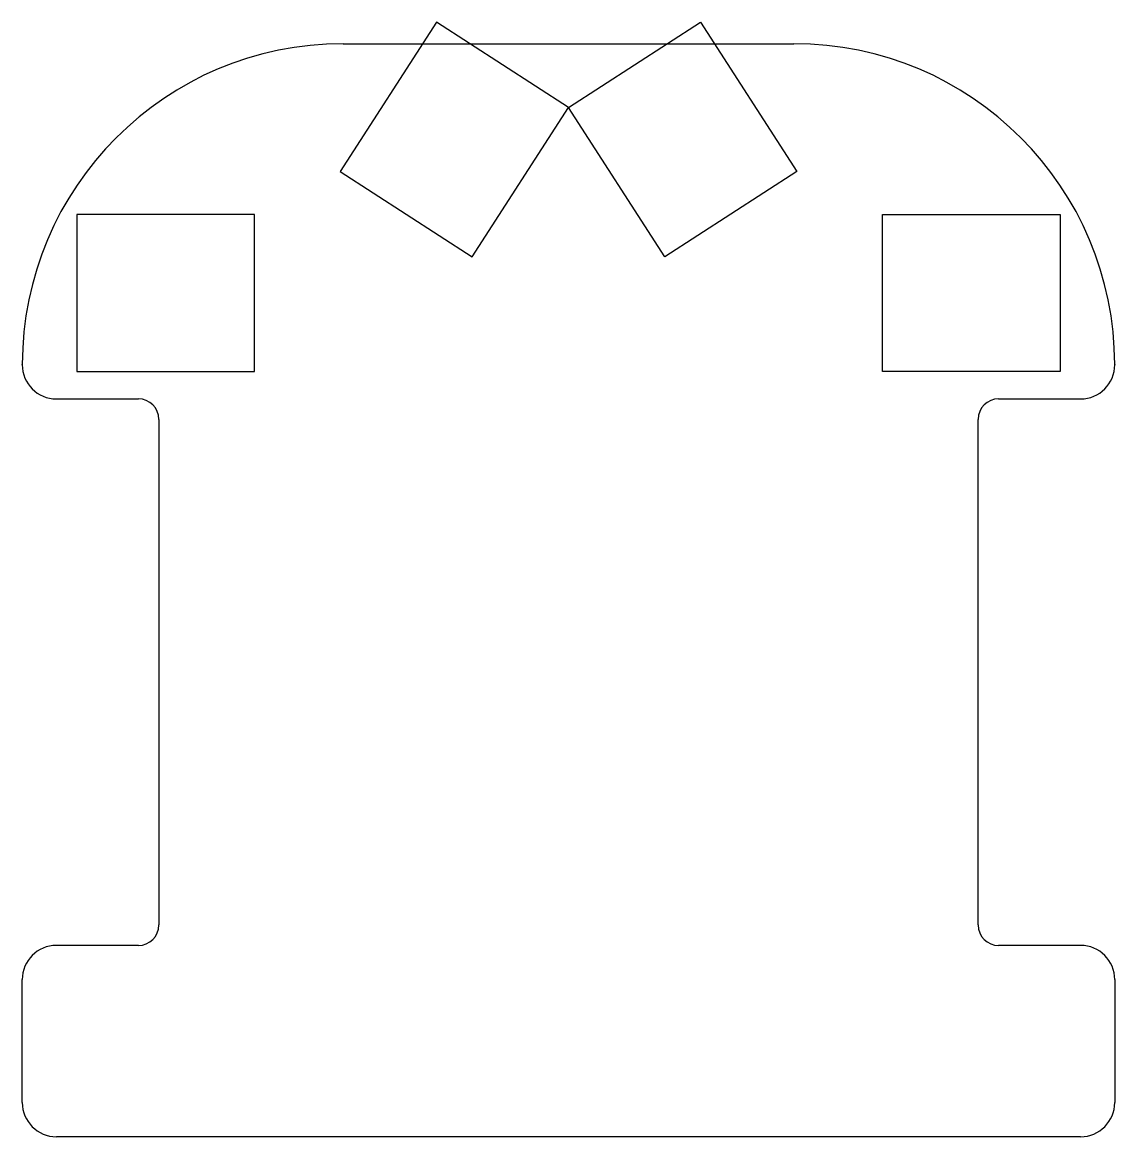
# Model space of a CAD drawing. Header units: millimetres. Extents: x -40 to 40, y -34 to 47.6.
import ezdxf

# ---------------------------------------------------------------- set-up
doc = ezdxf.new("R2010")
doc.units = ezdxf.units.MM
doc.layers.add('Shape2DView', color=7, linetype='CONTINUOUS')
doc.layers.add('Sketch001', color=7, linetype='CONTINUOUS')

msp = doc.modelspace()

# ---------------------------------------------------------------- linework, layer by layer
at = {"layer": 'Shape2DView'}
for p, q in [((-16.51, 46), (16.51, 46)), ((-40, 22.5), (-40, 22.51)), ((40, 22.51), (40, 22.5)), ((-37.5, 20), (-31.5, 20)), ((31.5, 20), (37.5, 20)), ((-30, 18.5), (-30, -18.5)), ((30, -18.5), (30, 18.5)), ((-31.5, -20), (-37.5, -20)), ((37.5, -20), (31.5, -20)), ((-40, -31.5), (-40, -22.5)), ((40, -22.5), (40, -31.5)), ((37.5, -34), (-37.5, -34))]:
    msp.add_line(p, q, dxfattribs=at)
for centre, radius, start, end in [((-16.51, 22.51), 23.49, 90, 180), ((16.51, 22.51), 23.49, 0, 90), ((-37.5, 22.5), 2.5, 180, -90), ((37.5, 22.5), 2.5, -90, 0), ((-31.5, 18.5), 1.5, 0, 90), ((31.5, 18.5), 1.5, 90, 180), ((-31.5, -18.5), 1.5, -90, 0), ((31.5, -18.5), 1.5, 180, -90), ((-37.5, -22.5), 2.5, 90, 180), ((37.5, -22.5), 2.5, 0, 90), ((-37.5, -31.5), 2.5, 180, -90), ((37.5, -31.5), 2.5, -90, 0)]:
    msp.add_arc(centre, radius, start, end, dxfattribs=at)
at = {"layer": 'Sketch001'}
for p, q in [((-9.66312, 47.5658, 2), (-16.7113, 36.6423, 2)), ((0, 41.3309, 2), (-9.66312, 47.5658, 2)), ((0, 41.3309, 2), (9.66312, 47.5658, 2)), ((9.66312, 47.5658, 2), (16.7113, 36.6423, 2)), ((-7.04816, 30.4074, 2), (0, 41.3309, 2)), ((7.04816, 30.4074, 2), (0, 41.3309, 2)), ((-16.7113, 36.6423, 2), (-7.04816, 30.4074, 2)), ((16.7113, 36.6423, 2), (7.04816, 30.4074, 2)), ((-23, 33.5, 2), (-36, 33.5, 2)), ((-36, 33.5, 2), (-36, 22, 2)), ((-23, 22, 2), (-23, 33.5, 2)), ((23, 33.5, 2), (36, 33.5, 2)), ((23, 22, 2), (23, 33.5, 2)), ((36, 33.5, 2), (36, 22, 2)), ((-36, 22, 2), (-23, 22, 2)), ((36, 22, 2), (23, 22, 2))]:
    msp.add_line(p, q, dxfattribs=at)

doc.saveas('drawing.dxf')
